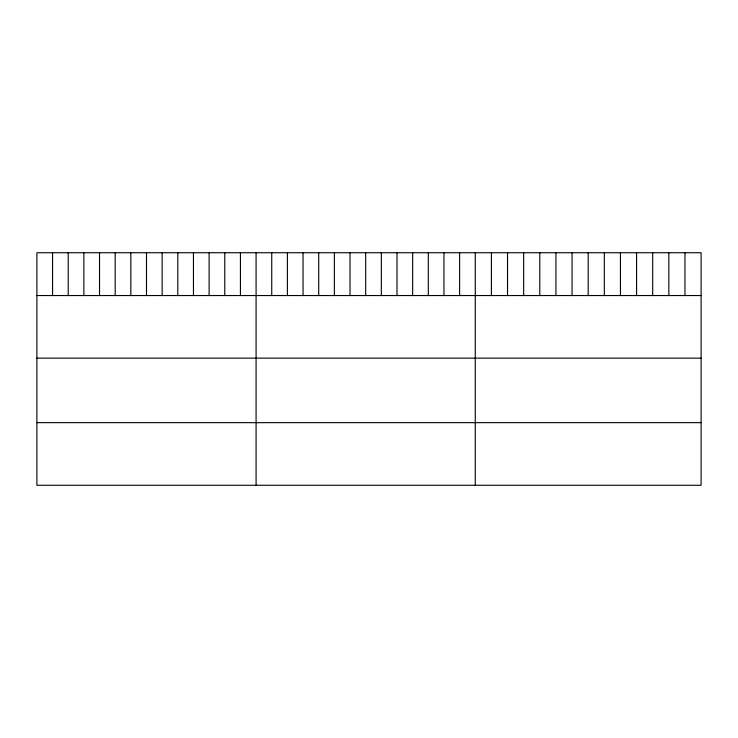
<?xml version="1.0" encoding="UTF-8"?>
<svg xmlns="http://www.w3.org/2000/svg" width="738" height="738" viewBox="0 0 738 738"><rect width="100%" height="100%" fill="white"/><g stroke="black" fill="none" stroke-linecap="round" stroke-linejoin="round"><path stroke-width="1.11" d="M701.1 295.541L701.1 485.272L36.9 485.272L36.9 252.728L701.1 252.728L701.1 295.541L36.9 295.541M36.9 358.151L701.1 358.151M36.9 422.662L701.1 422.662M684.965 252.728L684.965 295.541M668.84 252.728L668.84 295.541M652.706 252.728L652.706 295.541M636.58 252.728L636.58 295.541M620.446 252.728L620.446 295.541M604.321 252.728L604.321 295.541M588.186 252.728L588.186 295.541M572.051 252.728L572.051 295.541M555.926 252.728L555.926 295.541M539.792 252.728L539.792 295.541M523.666 252.728L523.666 295.541M507.532 252.728L507.532 295.541M491.407 252.728L491.407 295.541M475.272 252.728L475.272 485.272M459.617 252.728L459.617 295.541M443.962 252.728L443.962 295.541M428.308 252.728L428.308 295.541M412.643 252.728L412.643 295.541M396.989 252.728L396.989 295.541M381.334 252.728L381.334 295.541M365.679 252.728L365.679 295.541M350.024 252.728L350.024 295.541M334.369 252.728L334.369 295.541M318.715 252.728L318.715 295.541M303.05 252.728L303.05 295.541M287.396 252.728L287.396 295.541M271.741 252.728L271.741 295.541M256.086 252.728L256.086 485.272M240.431 252.728L240.431 295.541M224.776 252.728L224.776 295.541M209.122 252.728L209.122 295.541M193.457 252.728L193.457 295.541M177.803 252.728L177.803 295.541M162.148 252.728L162.148 295.541M146.493 252.728L146.493 295.541M130.838 252.728L130.838 295.541M115.183 252.728L115.183 295.541M99.529 252.728L99.529 295.541M83.864 252.728L83.864 295.541M68.21 252.728L68.21 295.541M52.555 252.728L52.555 295.541"/></g></svg>
